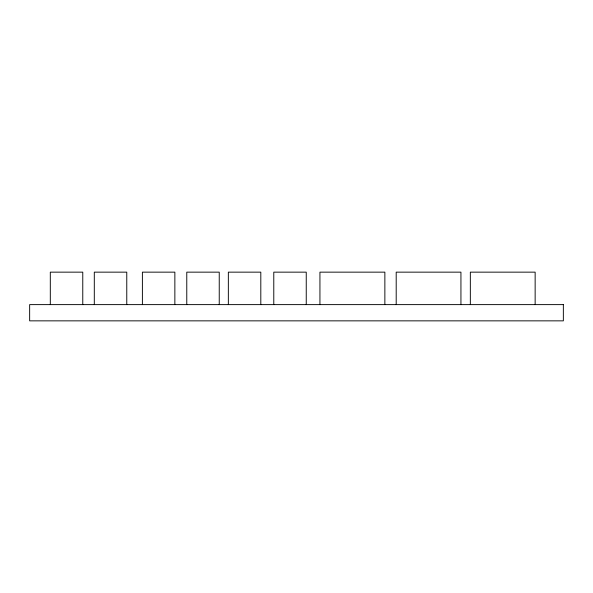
<?xml version="1.0" encoding="UTF-8"?>
<svg xmlns="http://www.w3.org/2000/svg" width="593" height="593" viewBox="0 0 593 593"><rect width="100%" height="100%" fill="white"/><g stroke="black" fill="none" stroke-linecap="round" stroke-linejoin="round"><path stroke-width="0.89" d="M535.145 304.617L535.145 272.15L470.338 272.15L470.338 304.617M460.939 304.617L460.939 272.15L396.198 272.15L396.198 304.617M384.864 304.617L384.864 272.15L319.938 272.15L319.938 304.617M306.247 304.617L306.247 272.15L273.781 272.15L273.781 304.617M260.809 304.617L260.809 272.15L228.349 272.15L228.349 304.617M219.24 304.617L219.24 272.15L186.773 272.15L186.773 304.617M174.861 304.617L174.861 272.15L142.394 272.15L142.394 304.617M126.769 304.617L126.769 272.15L94.302 272.15L94.302 304.617M82.768 304.617L82.768 272.15L50.309 272.15L50.309 304.617M563.35 304.617L29.65 304.617L29.65 320.85L563.35 320.85L563.35 304.617"/></g></svg>
